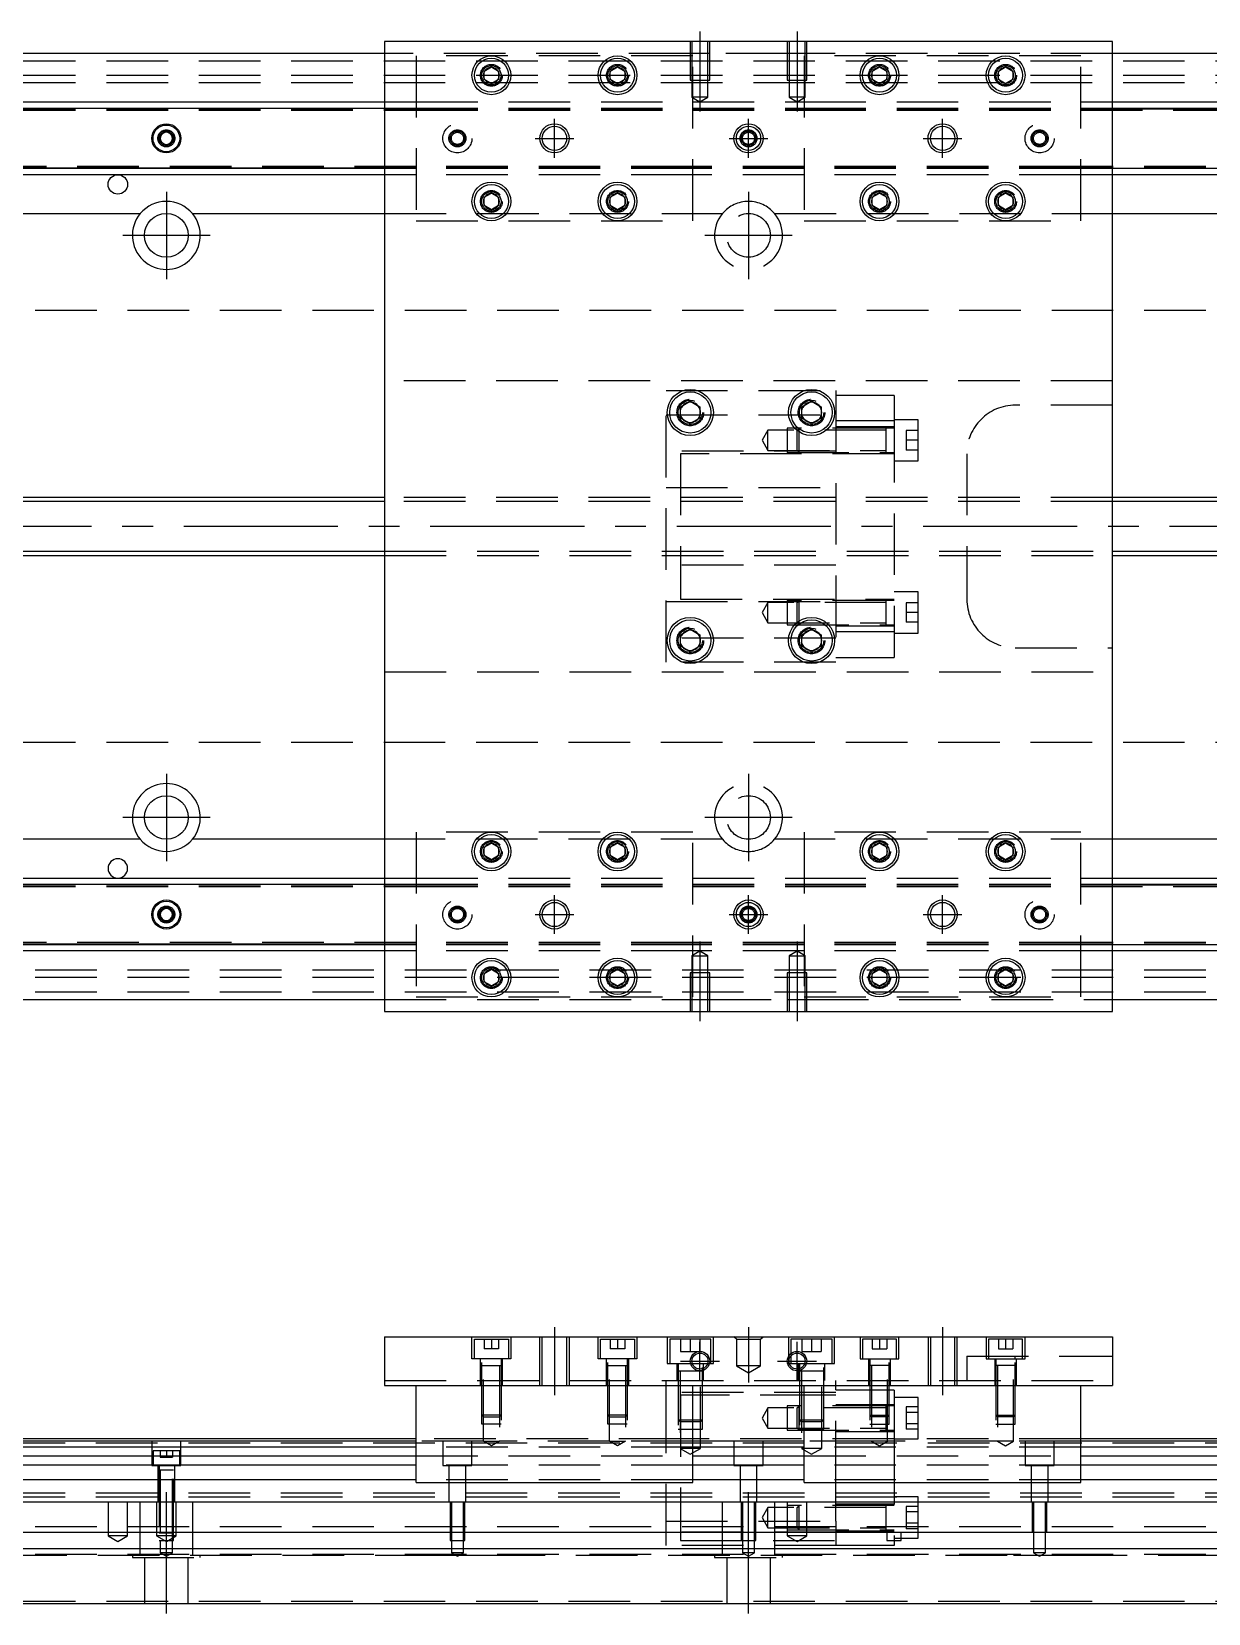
# Model space of a CAD drawing. Extents: x -10 to 960, y -250 to 102.
# Drawn here: x 232.2 to 474.8, y -224.1 to 102 of the extents above; entities that cross this region are included whole.
import ezdxf

# ---------------------------------------------------------------- set-up
doc = ezdxf.new("R2010")
doc.units = 0
doc.linetypes.add('CENTER', pattern=[50.8, 31.75, -6.35, 6.35, -6.35])
doc.linetypes.add('DASHED', pattern=[19.05, 12.7, -6.35])
doc.layers.get('0').update_dxf_attribs({"linetype": 'CONTINUOUS'})
doc.layers.add('CENTER', color=1, linetype='CENTER')

msp = doc.modelspace()

# ---------------------------------------------------------------- linework, layer by layer
at = {"color": 7, "linetype": 'CONTINUOUS'}
for p, q in [((455, 100), (305, 100)), ((305, 100), (305, -100)), ((455, -100), (455, 100)), ((305, 97.5), (0, 97.5)), ((325.5, 93.866026), (327, 94.73205)), ((327, 94.73205), (328.5, 93.866026)), ((351.5, 93.866026), (353, 94.73205)), ((353, 94.73205), (354.5, 93.866026)), ((405.5, 93.866026), (407, 94.73205)), ((407, 94.73205), (408.5, 93.866026)), ((431.5, 93.866026), (433, 94.73205)), ((433, 94.73205), (434.5, 93.866026)), ((760, 97.5), (455, 97.5)), ((325.5, 92.133974), (325.5, 93.866026)), ((327, 91.26795), (325.5, 92.133974)), ((328.5, 92.133974), (327, 91.26795)), ((328.5, 93.866026), (328.5, 92.133974)), ((351.5, 92.133974), (351.5, 93.866026)), ((353, 91.26795), (351.5, 92.133974)), ((354.5, 92.133974), (353, 91.26795)), ((354.5, 93.866026), (354.5, 92.133974)), ((405.5, 92.133974), (405.5, 93.866026)), ((407, 91.26795), (405.5, 92.133974)), ((408.5, 92.133974), (407, 91.26795)), ((408.5, 93.866026), (408.5, 92.133974)), ((431.5, 92.133974), (431.5, 93.866026)), ((433, 91.26795), (431.5, 92.133974)), ((434.5, 92.133974), (433, 91.26795)), ((434.5, 93.866026), (434.5, 92.133974)), ((0, 87.5), (305, 87.5)), ((0, 86.247728), (305, 86.247728)), ((455, 87.5), (760, 87.5)), ((455, 86.247728), (760, 86.247728)), ((258.75, 80.721688), (260, 81.443376)), ((258.75, 79.278312), (258.75, 80.721688)), ((260, 78.556624), (258.75, 79.278312)), ((260, 81.443376), (261.25, 80.721688)), ((261.25, 79.278312), (260, 78.556624)), ((261.25, 80.721688), (261.25, 79.278312)), ((305, 73.752272), (0, 73.752272)), ((305, 72.5), (0, 72.5)), ((760, 73.752272), (455, 73.752272)), ((760, 72.5), (455, 72.5)), ((325.5, 67.866026), (327, 68.73205)), ((327, 68.73205), (328.5, 67.866026)), ((351.5, 67.866026), (353, 68.73205)), ((353, 68.73205), (354.5, 67.866026)), ((405.5, 67.866026), (407, 68.73205)), ((407, 68.73205), (408.5, 67.866026)), ((431.5, 67.866026), (433, 68.73205)), ((433, 68.73205), (434.5, 67.866026)), ((325.5, 66.133974), (325.5, 67.866026)), ((327, 65.26795), (325.5, 66.133974)), ((328.5, 66.133974), (327, 65.26795)), ((328.5, 67.866026), (328.5, 66.133974)), ((351.5, 66.133974), (351.5, 67.866026)), ((353, 65.26795), (351.5, 66.133974)), ((354.5, 66.133974), (353, 65.26795)), ((354.5, 67.866026), (354.5, 66.133974)), ((405.5, 66.133974), (405.5, 67.866026)), ((407, 65.26795), (405.5, 66.133974)), ((408.5, 66.133974), (407, 65.26795)), ((408.5, 67.866026), (408.5, 66.133974)), ((431.5, 66.133974), (431.5, 67.866026)), ((433, 65.26795), (431.5, 66.133974)), ((434.5, 66.133974), (433, 65.26795)), ((434.5, 67.866026), (434.5, 66.133974)), ((145.361903, 64.5), (254.638097, 64.5)), ((265.361903, 64.5), (305, 64.5)), ((455, 64.5), (494.638097, 64.5)), ((366, 24.6547), (368, 25.809402)), ((366, 22.3453), (366, 24.6547)), ((368, 25.809402), (370, 24.6547)), ((370, 24.6547), (370, 22.3453)), ((391, 24.6547), (393, 25.809402)), ((391, 22.3453), (391, 24.6547)), ((393, 25.809402), (395, 24.6547)), ((395, 24.6547), (395, 22.3453)), ((368, 21.190598), (366, 22.3453)), ((370, 22.3453), (368, 21.190598)), ((393, 21.190598), (391, 22.3453)), ((395, 22.3453), (393, 21.190598)), ((305, 6), (60.5, 6)), ((705, 6), (455, 6)), ((60.5, -6), (305, -6)), ((455, -6), (705, -6)), ((366, -22.3453), (368, -21.190598)), ((366, -24.6547), (366, -22.3453)), ((368, -21.190598), (370, -22.3453)), ((370, -22.3453), (370, -24.6547)), ((391, -22.3453), (393, -21.190598)), ((391, -24.6547), (391, -22.3453)), ((393, -21.190598), (395, -22.3453)), ((395, -22.3453), (395, -24.6547)), ((368, -25.809402), (366, -24.6547)), ((370, -24.6547), (368, -25.809402)), ((393, -25.809402), (391, -24.6547)), ((395, -24.6547), (393, -25.809402)), ((254.638097, -64.5), (145.361903, -64.5)), ((305, -64.5), (265.361903, -64.5)), ((494.638097, -64.5), (455, -64.5)), ((325.5, -66.133974), (327, -65.26795)), ((325.5, -67.866026), (325.5, -66.133974)), ((327, -68.73205), (325.5, -67.866026)), ((327, -65.26795), (328.5, -66.133974)), ((328.5, -67.866026), (327, -68.73205)), ((328.5, -66.133974), (328.5, -67.866026)), ((351.5, -66.133974), (353, -65.26795)), ((351.5, -67.866026), (351.5, -66.133974)), ((353, -68.73205), (351.5, -67.866026)), ((353, -65.26795), (354.5, -66.133974)), ((354.5, -67.866026), (353, -68.73205)), ((354.5, -66.133974), (354.5, -67.866026)), ((405.5, -66.133974), (407, -65.26795)), ((405.5, -67.866026), (405.5, -66.133974)), ((407, -68.73205), (405.5, -67.866026)), ((407, -65.26795), (408.5, -66.133974)), ((408.5, -67.866026), (407, -68.73205)), ((408.5, -66.133974), (408.5, -67.866026)), ((431.5, -66.133974), (433, -65.26795)), ((431.5, -67.866026), (431.5, -66.133974)), ((433, -68.73205), (431.5, -67.866026)), ((433, -65.26795), (434.5, -66.133974)), ((434.5, -67.866026), (433, -68.73205)), ((434.5, -66.133974), (434.5, -67.866026)), ((0, -72.5), (305, -72.5)), ((0, -73.752272), (305, -73.752272)), ((455, -72.5), (760, -72.5)), ((455, -73.752272), (760, -73.752272)), ((258.75, -79.278312), (260, -78.556624)), ((258.75, -80.721688), (258.75, -79.278312)), ((260, -81.443376), (258.75, -80.721688)), ((260, -78.556624), (261.25, -79.278312)), ((261.25, -80.721688), (260, -81.443376)), ((261.25, -79.278312), (261.25, -80.721688)), ((305, -86.247728), (0, -86.247728)), ((305, -87.5), (0, -87.5)), ((760, -86.247728), (455, -86.247728)), ((760, -87.5), (455, -87.5)), ((325.5, -92.133974), (327, -91.26795)), ((327, -91.26795), (328.5, -92.133974)), ((351.5, -92.133974), (353, -91.26795)), ((353, -91.26795), (354.5, -92.133974)), ((405.5, -92.133974), (407, -91.26795)), ((407, -91.26795), (408.5, -92.133974)), ((431.5, -92.133974), (433, -91.26795)), ((433, -91.26795), (434.5, -92.133974)), ((325.5, -93.866026), (325.5, -92.133974)), ((327, -94.73205), (325.5, -93.866026)), ((328.5, -93.866026), (327, -94.73205)), ((328.5, -92.133974), (328.5, -93.866026)), ((351.5, -93.866026), (351.5, -92.133974)), ((353, -94.73205), (351.5, -93.866026)), ((354.5, -93.866026), (353, -94.73205)), ((354.5, -92.133974), (354.5, -93.866026)), ((405.5, -93.866026), (405.5, -92.133974)), ((407, -94.73205), (405.5, -93.866026)), ((408.5, -93.866026), (407, -94.73205)), ((408.5, -92.133974), (408.5, -93.866026)), ((431.5, -93.866026), (431.5, -92.133974)), ((433, -94.73205), (431.5, -93.866026)), ((434.5, -93.866026), (433, -94.73205)), ((434.5, -92.133974), (434.5, -93.866026)), ((0, -97.5), (305, -97.5)), ((455, -97.5), (760, -97.5)), ((305, -100), (455, -100)), ((305, -167.06), (455, -167.06)), ((305, -167.06), (305, -177.06)), ((455, -167.06), (455, -177.06)), ((305, -177.06), (455, -177.06)), ((311.5, -197.06), (311.5, -177.06)), ((368.5, -197.06), (368.5, -177.06)), ((391.5, -197.06), (391.5, -177.06)), ((448.5, -197.06), (448.5, -177.06)), ((311.5, -188.56), (0, -188.56)), ((311.5, -188.06), (60.5, -188.06)), ((391.5, -188.56), (368.5, -188.56)), ((705, -188.06), (448.5, -188.06)), ((760, -188.56), (448.5, -188.56)), ((311.5, -189.812272), (0, -189.812272)), ((0, -191.58668), (311.5, -191.58668)), ((391.5, -189.812272), (368.5, -189.812272)), ((368.5, -191.58668), (391.5, -191.58668)), ((760, -189.812272), (448.5, -189.812272)), ((448.5, -191.58668), (760, -191.58668)), ((311.5, -193.483076), (0, -193.483076)), ((391.5, -193.483076), (368.5, -193.483076)), ((760, -193.483076), (448.5, -193.483076)), ((311.5, -196.537372), (0, -196.537372)), ((311.5, -197.06), (368.5, -197.06)), ((391.5, -196.537372), (368.5, -196.537372)), ((391.5, -197.06), (448.5, -197.06)), ((760, -196.537372), (448.5, -196.537372)), ((0, -201.06), (760, -201.06)), ((760, -207.36), (0, -207.36)), ((760, -210.76), (0, -210.76)), ((0, -222.06), (760, -222.06))]:
    msp.add_line(p, q, dxfattribs=at)
at = {"color": 3, "linetype": 'DASHED'}
for p, q in [((368.000006, 100), (368.000006, 92)), ((368.35, 100), (368.35, 92)), ((371.65, 92), (371.65, 100)), ((371.999994, 92), (371.999994, 100)), ((388.000006, 100), (388.000006, 92)), ((388.35, 100), (388.35, 92)), ((391.65, 92), (391.65, 100)), ((391.999994, 92), (391.999994, 100)), ((0, 96), (760, 96)), ((368.000006, 97.5), (305, 97.5)), ((368.5, 97), (311.5, 97)), ((311.5, 97), (311.5, 63)), ((371.999994, 97.5), (368.000006, 97.5)), ((368.5, 63), (368.5, 97)), ((388.000006, 97.5), (371.999994, 97.5)), ((391.999994, 97.5), (388.000006, 97.5)), ((448.5, 97), (391.5, 97)), ((391.5, 97), (391.5, 63)), ((455, 97.5), (391.999994, 97.5)), ((448.5, 63), (448.5, 97)), ((0, 93), (760, 93)), ((0, 91.5), (760, 91.5)), ((328.973226, 93.326156), (329, 93)), ((351, 93), (351.023172, 93.30356)), ((368.000006, 92), (371.999994, 92)), ((368.35, 92), (368.35, 88.5)), ((371.65, 88.5), (371.65, 92)), ((388.000006, 92), (391.999994, 92)), ((388.35, 92), (388.35, 88.5)), ((391.65, 88.5), (391.65, 92)), ((408.973226, 93.326156), (409, 93)), ((431, 93), (431.030168, 93.346066)), ((371.65, 88.5), (368.35, 88.5)), ((368.35, 88.5), (370, 87.547372)), ((370, 87.547372), (371.65, 88.5)), ((391.65, 88.5), (388.35, 88.5)), ((388.35, 88.5), (390, 87.547372)), ((390, 87.547372), (391.65, 88.5)), ((0, 86.1147), (305, 86.1147)), ((0, 86.1), (311.5, 86.1)), ((0, 85.8), (311.5, 85.8)), ((305, 87.5), (311.5, 87.5)), ((305, 86.247728), (311.5, 86.247728)), ((305, 86.1147), (311.5, 86.1147)), ((311.5, 87.5), (368.5, 87.5)), ((311.5, 86.247728), (368.5, 86.247728)), ((311.5, 86.1147), (368.5, 86.1147)), ((311.5, 86.1), (368.5, 86.1)), ((311.5, 85.8), (368.5, 85.8)), ((368.5, 87.5), (391.5, 87.5)), ((368.5, 86.247728), (391.5, 86.247728)), ((368.5, 86.1147), (391.5, 86.1147)), ((368.5, 86.1), (391.5, 86.1)), ((368.5, 85.8), (391.5, 85.8)), ((391.5, 87.5), (448.5, 87.5)), ((391.5, 86.247728), (448.5, 86.247728)), ((391.5, 86.1147), (448.5, 86.1147)), ((391.5, 86.1), (448.5, 86.1)), ((391.5, 86.1), (448.5, 86.1)), ((391.5, 85.8), (448.5, 85.8)), ((391.5, 85.8), (448.5, 85.8)), ((448.5, 87.5), (455, 87.5)), ((448.5, 86.247728), (455, 86.247728)), ((448.5, 86.1147), (455, 86.1147)), ((448.5, 86.1), (760, 86.1)), ((448.5, 85.8), (760, 85.8)), ((455, 86.1147), (760, 86.1147)), ((261.477374, 80.25955), (261.5, 80)), ((311.5, 74.2), (0, 74.2)), ((311.5, 73.9), (0, 73.9)), ((305, 73.8853), (0, 73.8853)), ((311.5, 73.8853), (305, 73.8853)), ((311.5, 73.752272), (305, 73.752272)), ((311.5, 72.5), (305, 72.5)), ((368.5, 74.2), (311.5, 74.2)), ((368.5, 73.9), (311.5, 73.9)), ((368.5, 73.8853), (311.5, 73.8853)), ((368.5, 73.752272), (311.5, 73.752272)), ((368.5, 72.5), (311.5, 72.5)), ((391.5, 74.2), (368.5, 74.2)), ((391.5, 73.9), (368.5, 73.9)), ((391.5, 73.8853), (368.5, 73.8853)), ((391.5, 73.752272), (368.5, 73.752272)), ((391.5, 72.5), (368.5, 72.5)), ((448.5, 74.2), (391.5, 74.2)), ((448.5, 74.2), (391.5, 74.2)), ((448.5, 73.9), (391.5, 73.9)), ((448.5, 73.9), (391.5, 73.9)), ((448.5, 73.8853), (391.5, 73.8853)), ((448.5, 73.752272), (391.5, 73.752272)), ((448.5, 72.5), (391.5, 72.5)), ((760, 74.2), (448.5, 74.2)), ((760, 73.9), (448.5, 73.9)), ((455, 73.8853), (448.5, 73.8853)), ((455, 73.752272), (448.5, 73.752272)), ((455, 72.5), (448.5, 72.5)), ((760, 73.8853), (455, 73.8853)), ((325, 67), (325.030168, 67.346066)), ((351, 67), (351.023172, 67.30356)), ((408.973226, 67.326156), (409, 67)), ((431, 67), (431.030168, 67.346066)), ((305, 64.5), (374.638098, 64.5)), ((311.5, 63), (368.5, 63)), ((385.361903, 64.5), (455, 64.5)), ((391.5, 63), (448.5, 63)), ((760, 44.5), (0, 44.5)), ((455, 30), (305, 30)), ((363, -28), (363, 28)), ((363, 28), (398, 28)), ((398, 28), (398, -28)), ((410, 27), (398, 27)), ((410, 27), (410, 21.748564)), ((363, 23), (398, 23)), ((365.5, 23.5), (365.518502, 23.803588)), ((390.5, 23.5), (390.518502, 23.803588)), ((455, 25), (435, 25)), ((384, 19.85352), (382.787564, 17.75352)), ((384, 15.65352), (384, 19.85352)), ((408.4, 19.85352), (384, 19.85352)), ((388, 20.25352), (388, 15.253526)), ((410, 20.25352), (388, 20.25352)), ((390.4, 20.25352), (390, 19.85352)), ((390, 19.81727), (390, 19.85352)), ((390, 15.65352), (390, 19.81727)), ((390.4, 20.25352), (390.4, 15.25352)), ((410, 21.748564), (398, 21.748564)), ((410, 20.50352), (398, 20.50352)), ((408.4, 15.253509), (408.4, 20.25352)), ((415, 22.00352), (410, 22.00352)), ((410, 21.748564), (410, -21.748564)), ((412.5, 19.75352), (412.5, 17.75352)), ((415, 19.75352), (412.5, 19.75352)), ((415, 13.50352), (415, 22.00352)), ((382.787564, 17.75352), (384, 15.65352)), ((412.5, 17.75352), (412.5, 15.75352)), ((415, 17.75352), (412.5, 17.75352)), ((398, 15.5), (363, 15.5)), ((366, 15), (366, -15)), ((410, 15), (366, 15)), ((384, 15.65352), (408.4, 15.65352)), ((388, 15.253526), (410, 15.253508)), ((390, 15.65352), (390.4, 15.25352)), ((410, 13.50352), (415, 13.50352)), ((415, 15.75352), (412.5, 15.75352)), ((425, 15), (425, -15)), ((363, 8), (398, 8)), ((455, 6), (305, 6)), ((455, 5.125), (305, 5.125)), ((305, -5.125), (455, -5.125)), ((305, -6), (455, -6)), ((398, -8), (363, -8)), ((363, -15.5), (398, -15.5)), ((366, -15), (410, -15)), ((384, -15.65352), (382.787564, -17.75352)), ((384, -19.85352), (384, -15.65352)), ((408.4, -15.65352), (384, -15.65352)), ((410, -15.253508), (388, -15.253526)), ((388, -15.253526), (388, -20.253516)), ((390.4, -15.25352), (390, -15.65352)), ((390, -19.81727), (390, -15.65352)), ((390.4, -15.25352), (390.4, -19.524764)), ((408.4, -20.253516), (408.4, -15.253509)), ((415, -13.50352), (410, -13.50352)), ((412.5, -15.75352), (412.5, -17.75352)), ((415, -15.75352), (412.5, -15.75352)), ((415, -22.00352), (415, -13.50352)), ((382.787564, -17.75352), (384, -19.85352)), ((390.4, -19.524764), (390.4, -20.13808)), ((415, -17.75352), (412.5, -17.75352)), ((412.5, -17.75352), (412.5, -19.75352)), ((384, -19.85352), (408.4, -19.85352)), ((388, -20.253516), (410, -20.253516)), ((390, -19.85352), (390.33547, -20.18899)), ((398, -20.50352), (410, -20.50352)), ((410, -21.748564), (398, -21.748564)), ((410, -21.748564), (398, -21.748564)), ((410, -21.748564), (410, -27)), ((410, -22.00352), (415, -22.00352)), ((415, -19.75352), (412.5, -19.75352)), ((398, -23), (363, -23)), ((365.5, -23.5), (365.518502, -23.196412)), ((390.5, -23.5), (390.518502, -23.196412)), ((435, -25), (455, -25)), ((398, -28), (363, -28)), ((398, -27), (410, -27)), ((305, -30), (455, -30)), ((0, -44.5), (760, -44.5)), ((374.638098, -64.5), (305, -64.5)), ((368.5, -63), (311.5, -63)), ((311.5, -63), (311.5, -97)), ((368.5, -97), (368.5, -63)), ((455, -64.5), (385.361903, -64.5)), ((448.5, -63), (391.5, -63)), ((391.5, -63), (391.5, -97)), ((448.5, -97), (448.5, -63)), ((328.973226, -66.673844), (329, -67)), ((351, -67), (351.023172, -66.69644)), ((408.973226, -66.673844), (409, -67)), ((434.973226, -66.673844), (435, -67)), ((0, -73.8853), (305, -73.8853)), ((0, -73.9), (311.5, -73.9)), ((0, -74.2), (311.5, -74.2)), ((305, -72.5), (311.5, -72.5)), ((305, -73.752272), (311.5, -73.752272)), ((305, -73.8853), (311.5, -73.8853)), ((311.5, -72.5), (368.5, -72.5)), ((311.5, -73.752272), (368.5, -73.752272)), ((311.5, -73.8853), (368.5, -73.8853)), ((311.5, -73.9), (368.5, -73.9)), ((311.5, -74.2), (368.5, -74.2)), ((368.5, -72.5), (391.5, -72.5)), ((368.5, -73.752272), (391.5, -73.752272)), ((368.5, -73.8853), (391.5, -73.8853)), ((368.5, -73.9), (391.5, -73.9)), ((368.5, -74.2), (391.5, -74.2)), ((391.5, -72.5), (448.5, -72.5)), ((391.5, -73.752272), (448.5, -73.752272)), ((391.5, -73.8853), (448.5, -73.8853)), ((391.5, -73.9), (448.5, -73.9)), ((391.5, -73.9), (448.5, -73.9)), ((391.5, -74.2), (448.5, -74.2)), ((391.5, -74.2), (448.5, -74.2)), ((448.5, -72.5), (455, -72.5)), ((448.5, -73.752272), (455, -73.752272)), ((448.5, -73.8853), (455, -73.8853)), ((448.5, -73.9), (760, -73.9)), ((448.5, -74.2), (760, -74.2)), ((455, -73.8853), (760, -73.8853)), ((261.477374, -79.74045), (261.5, -80)), ((311.5, -85.8), (0, -85.8)), ((311.5, -86.1), (0, -86.1)), ((305, -86.1147), (0, -86.1147)), ((311.5, -86.1147), (305, -86.1147)), ((311.5, -86.247728), (305, -86.247728)), ((311.5, -87.5), (305, -87.5)), ((368.5, -85.8), (311.5, -85.8)), ((368.5, -86.1), (311.5, -86.1)), ((368.5, -86.1147), (311.5, -86.1147)), ((368.5, -86.247728), (311.5, -86.247728)), ((368.5, -87.5), (311.5, -87.5)), ((370, -87.547372), (368.35, -88.5)), ((391.5, -85.8), (368.5, -85.8)), ((391.5, -86.1), (368.5, -86.1)), ((391.5, -86.1147), (368.5, -86.1147)), ((391.5, -86.247728), (368.5, -86.247728)), ((391.5, -87.5), (368.5, -87.5)), ((371.65, -88.5), (370, -87.547372)), ((390, -87.547372), (388.35, -88.5)), ((391.65, -88.5), (390, -87.547372)), ((448.5, -85.8), (391.5, -85.8)), ((448.5, -85.8), (391.5, -85.8)), ((448.5, -86.1), (391.5, -86.1)), ((448.5, -86.1), (391.5, -86.1)), ((448.5, -86.1147), (391.5, -86.1147)), ((448.5, -86.247728), (391.5, -86.247728)), ((448.5, -87.5), (391.5, -87.5)), ((760, -85.8), (448.5, -85.8)), ((760, -86.1), (448.5, -86.1)), ((455, -86.1147), (448.5, -86.1147)), ((455, -86.247728), (448.5, -86.247728)), ((455, -87.5), (448.5, -87.5)), ((760, -86.1147), (455, -86.1147)), ((368.35, -88.5), (370, -88.5)), ((368.35, -88.5), (368.35, -92)), ((370, -88.5), (371.65, -88.5)), ((371.65, -92), (371.65, -88.5)), ((388.35, -88.5), (390, -88.5)), ((388.35, -88.5), (388.35, -92)), ((390, -88.5), (391.65, -88.5)), ((391.65, -92), (391.65, -88.5)), ((760, -91.5), (0, -91.5)), ((760, -93), (0, -93)), ((328.973226, -92.673844), (329, -93)), ((354.973226, -92.673844), (355, -93)), ((371.999994, -92), (368.000006, -92)), ((368.000006, -92), (368.000006, -100)), ((368.35, -92), (368.35, -100)), ((371.65, -100), (371.65, -92)), ((371.999994, -100), (371.999994, -92)), ((391.999994, -92), (388.000006, -92)), ((388.000006, -92), (388.000006, -100)), ((388.35, -92), (388.35, -100)), ((391.65, -100), (391.65, -92)), ((391.999994, -100), (391.999994, -92)), ((408.973226, -92.673844), (409, -93)), ((431, -93), (431.030168, -92.653934)), ((760, -96), (0, -96)), ((305, -97.5), (368.000006, -97.5)), ((311.5, -97), (368.5, -97)), ((368.000006, -97.5), (371.999994, -97.5)), ((371.999994, -97.5), (388.000006, -97.5)), ((388.000006, -97.5), (391.999994, -97.5)), ((391.5, -97), (448.5, -97)), ((391.999994, -97.5), (455, -97.5)), ((323, -171.56), (323, -167.06)), ((323.5, -167.56), (330.5, -167.56)), ((323.5, -171.56), (323.5, -167.56)), ((325.5, -167.56), (325.5, -169.56)), ((327, -167.56), (327, -169.56)), ((328.5, -167.56), (328.5, -169.56)), ((330.5, -167.56), (330.5, -171.56)), ((331, -167.06), (331, -171.56)), ((337.000006, -177.06), (337.000006, -167.06)), ((337.5, -177.06), (337.5, -167.06)), ((342.5, -167.06), (342.5, -177.06)), ((342.999994, -167.06), (342.999994, -177.06)), ((349, -171.56), (349, -167.06)), ((349.5, -167.56), (356.5, -167.56)), ((349.5, -171.56), (349.5, -167.56)), ((351.5, -167.56), (351.5, -169.56)), ((353, -167.56), (353, -169.56)), ((354.5, -167.56), (354.5, -169.56)), ((356.5, -167.56), (356.5, -171.56)), ((357, -167.06), (357, -171.56)), ((363.25, -167.06), (363.25, -172.56)), ((372.25, -167.56), (363.75, -167.56)), ((363.75, -167.56), (363.75, -172.56)), ((366, -167.56), (366, -170.06)), ((368, -167.56), (368, -170.06)), ((370, -167.56), (370, -170.06)), ((372.25, -172.56), (372.25, -167.56)), ((372.75, -172.56), (372.75, -167.06)), ((377.5, -167.56), (377, -167.06)), ((377.5, -167.56), (377.5, -173.06)), ((377.5, -167.56), (382.5, -167.56)), ((382.5, -167.56), (383, -167.06)), ((382.5, -173.06), (382.5, -167.56)), ((388.25, -167.06), (388.25, -172.56)), ((397.25, -167.56), (388.75, -167.56)), ((388.75, -167.56), (388.75, -170.49875)), ((391, -167.56), (391, -170.06)), ((393, -167.56), (393, -170.06)), ((395, -167.56), (395, -170.06)), ((397.25, -172.56), (397.25, -167.56)), ((397.75, -172.56), (397.75, -167.06)), ((403, -167.06), (403, -171.56)), ((410.5, -167.56), (403.5, -167.56)), ((403.5, -167.56), (403.5, -171.56)), ((405.5, -167.56), (405.5, -169.56)), ((407, -167.56), (407, -169.56)), ((408.5, -167.56), (408.5, -169.56)), ((410.5, -171.56), (410.5, -167.56)), ((411, -171.56), (411, -167.06)), ((417.000006, -167.06), (417.000006, -177.06)), ((417.5, -167.06), (417.5, -177.06)), ((422.5, -177.06), (422.5, -167.06)), ((422.999994, -177.06), (422.999994, -167.06)), ((429, -167.06), (429, -171.56)), ((436.5, -167.56), (429.5, -167.56)), ((429.5, -167.56), (429.5, -171.56)), ((431.5, -167.56), (431.5, -169.56)), ((433, -167.56), (433, -169.56)), ((434.5, -167.56), (434.5, -169.56)), ((436.5, -171.56), (436.5, -167.56)), ((437, -171.56), (437, -167.06)), ((331, -171.56), (323, -171.56)), ((324.75, -177.06), (324.75, -171.56)), ((325.000006, -185.06), (324.999977, -171.56)), ((327, -169.56), (325.5, -169.56)), ((328.5, -169.56), (327, -169.56)), ((329.000023, -171.56), (328.999994, -185.06)), ((329.25, -171.56), (329.25, -177.06)), ((357, -171.56), (349, -171.56)), ((350.75, -177.06), (350.75, -171.56)), ((351.000006, -185.06), (350.999977, -171.56)), ((353, -169.56), (351.5, -169.56)), ((354.5, -169.56), (353, -169.56)), ((355.000023, -171.56), (354.999994, -185.06)), ((355.25, -171.56), (355.25, -177.06)), ((363.25, -172.56), (372.75, -172.56)), ((365.25, -172.56), (365.25, -176.06)), ((365.500006, -172.56), (365.500006, -186.06)), ((366, -170.06), (368, -170.06)), ((368, -170.06), (370, -170.06)), ((370.499994, -186.06), (370.499994, -172.56)), ((370.75, -176.06), (370.75, -172.56)), ((388.25, -172.56), (397.75, -172.56)), ((388.75, -170.49875), (388.75, -170.982968)), ((388.75, -170.982968), (388.75, -172.56)), ((390.25, -172.56), (390.25, -176.06)), ((390.500006, -172.56), (390.500006, -186.06)), ((391, -170.06), (393, -170.06)), ((393, -170.06), (395, -170.06)), ((395.499994, -186.06), (395.499994, -172.56)), ((395.75, -176.06), (395.75, -172.56)), ((403, -171.56), (411, -171.56)), ((404.75, -171.56), (404.75, -177.06)), ((404.999977, -171.56), (405.000006, -185.06)), ((405.5, -169.56), (407, -169.56)), ((407, -169.56), (408.5, -169.56)), ((408.999994, -185.06), (409.000023, -171.56)), ((409.25, -177.06), (409.25, -171.56)), ((425, -171.06), (425, -176.06)), ((425, -171.06), (455, -171.06)), ((429, -171.56), (437, -171.56)), ((430.75, -171.56), (430.75, -177.06)), ((430.999977, -171.56), (431.000006, -185.06)), ((431.5, -169.56), (433, -169.56)), ((433, -169.56), (434.5, -169.56)), ((434.999994, -185.06), (435.000023, -171.56)), ((435, -171.56), (435, -171.06)), ((435.25, -177.06), (435.25, -171.56)), ((305, -176.06), (455, -176.06)), ((325, -172.955), (329, -172.96)), ((325, -172.96), (325, -172.955)), ((325, -172.965), (325, -172.96)), ((325.35, -188.56), (325.35, -172.96)), ((328.65, -172.96), (328.65, -188.56)), ((329, -172.955), (329, -172.96)), ((329, -172.96), (329, -172.965)), ((351, -172.96), (355, -172.96)), ((351.35, -188.56), (351.35, -172.96)), ((354.65, -172.96), (354.65, -188.56)), ((363, -177.06), (363, -176.06)), ((370.500006, -174.16), (365.499994, -174.16)), ((365.9, -174.16), (365.9, -190.06)), ((370.1, -190.06), (370.1, -174.16)), ((382.5, -173.06), (377.5, -173.06)), ((377.5, -173.06), (380, -174.503376)), ((380, -174.503376), (382.5, -173.06)), ((395.500006, -174.16), (390.499994, -174.16)), ((390.9, -174.16), (390.9, -190.06)), ((395.1, -190.06), (395.1, -174.16)), ((398, -177.06), (398, -176.06)), ((409, -172.96), (405, -172.96)), ((405.35, -172.96), (405.35, -188.56)), ((408.65, -188.56), (408.65, -172.96)), ((435, -172.955), (431, -172.96)), ((431, -172.955), (431, -172.96)), ((431, -172.96), (431, -172.965)), ((431.35, -172.96), (431.35, -188.56)), ((434.65, -188.56), (434.65, -172.96)), ((435, -172.96), (435, -172.955)), ((435, -172.965), (435, -172.96)), ((363, -188.935), (363, -177.06)), ((398, -178.56), (363, -178.56)), ((366, -179.06), (366, -209.06)), ((395.1, -179.06), (366, -179.06)), ((395.5, -179.06), (395.1, -179.06)), ((398, -179.06), (395.5, -179.06)), ((398, -197.06), (398, -177.06)), ((405, -178.06), (398, -178.06)), ((405.35, -178.06), (405, -178.06)), ((408.65, -178.06), (405.35, -178.06)), ((409, -178.06), (408.65, -178.06)), ((410, -178.06), (409, -178.06)), ((410, -178.06), (410, -188.935)), ((384, -181.71), (382.787564, -183.81)), ((384, -185.91), (384, -181.71)), ((408.395, -181.71), (384, -181.71)), ((388, -181.310006), (388, -186.309994)), ((410, -181.310006), (388, -181.310006)), ((390.4, -181.31), (390, -181.71)), ((390, -185.91), (390, -181.71)), ((390.4, -181.31), (390.4, -186.31)), ((410, -181.06), (398, -181.06)), ((405.35, -181.31), (405, -181.31)), ((408.395, -186.31), (408.395, -181.31)), ((408.65, -181.31), (408.395, -181.31)), ((409, -181.31), (408.65, -181.31)), ((415, -179.56), (410, -179.56)), ((412.5, -181.500598), (412.5, -182.6553)), ((415, -181.500598), (412.5, -181.500598)), ((415, -188.06), (415, -179.56)), ((329, -183.21), (325, -183.21)), ((325.35, -183.56), (325, -183.21)), ((328.999994, -185.06), (325.000006, -185.06)), ((325.35, -183.56), (328.65, -183.56)), ((329, -183.21), (328.65, -183.56)), ((355, -183.21), (351, -183.21)), ((351.35, -183.56), (351, -183.21)), ((354.999994, -185.06), (351.000006, -185.06)), ((351.35, -183.56), (354.65, -183.56)), ((351.6, -183.659954), (351.6, -183.559986)), ((355, -183.21), (354.65, -183.56)), ((365.5, -184.16), (370.5, -184.16)), ((365.5, -184.16), (365.9, -184.56)), ((370.1, -184.56), (365.9, -184.56)), ((370.1, -184.56), (370.5, -184.16)), ((382.787564, -183.81), (384, -185.91)), ((390.5, -184.16), (395.5, -184.16)), ((390.5, -184.16), (390.9, -184.56)), ((395.1, -184.56), (390.9, -184.56)), ((395.1, -184.56), (395.5, -184.16)), ((405, -183.21), (409, -183.21)), ((405, -183.21), (405.35, -183.56)), ((405.000006, -185.06), (408.999994, -185.06)), ((408.65, -183.56), (405.35, -183.56)), ((408.4, -183.659954), (408.4, -183.559986)), ((408.65, -183.56), (409, -183.21)), ((412.5, -182.6553), (412.5, -184.9647)), ((415, -182.6553), (412.5, -182.6553)), ((415, -184.9647), (412.5, -184.9647)), ((412.5, -184.9647), (412.5, -186.119402)), ((431, -183.21), (435, -183.21)), ((431, -183.21), (431.35, -183.56)), ((431.000006, -185.06), (434.999994, -185.06)), ((434.65, -183.56), (431.35, -183.56)), ((434.65, -183.56), (435, -183.21)), ((55, -188.935), (705, -188.935)), ((257, -188.56), (257, -193.56)), ((263, -193.56), (263, -188.56)), ((366, -188.06), (311.5, -188.06)), ((325.35, -188.56), (311.5, -188.56)), ((317, -188.56), (317, -193.56)), ((323, -193.56), (323, -188.56)), ((325.35, -188.56), (328.65, -188.56)), ((327, -189.512628), (325.35, -188.56)), ((328.65, -188.56), (327, -189.512628)), ((351.35, -188.56), (328.65, -188.56)), ((351.35, -188.56), (354.65, -188.56)), ((353, -189.512628), (351.35, -188.56)), ((354.65, -188.56), (353, -189.512628)), ((368.5, -188.56), (354.65, -188.56)), ((363, -210.06), (363, -188.935)), ((365.500006, -186.06), (370.499994, -186.06)), ((410, -188.06), (366, -188.06)), ((377, -188.56), (377, -193.56)), ((383, -193.56), (383, -188.56)), ((384, -185.91), (408.395, -185.91)), ((388, -186.309994), (410, -186.309994)), ((390, -185.91), (390.4, -186.31)), ((390.500006, -186.06), (395.499994, -186.06)), ((405.35, -188.56), (391.5, -188.56)), ((398, -186.56), (410, -186.56)), ((408.65, -188.56), (405.35, -188.56)), ((405.35, -188.56), (407, -189.512628)), ((407, -189.512628), (408.65, -188.56)), ((431.35, -188.56), (408.65, -188.56)), ((410, -188.06), (415, -188.06)), ((410, -188.935), (410, -210.06)), ((415, -186.119402), (412.5, -186.119402)), ((448.5, -188.06), (415, -188.06)), ((434.65, -188.56), (431.35, -188.56)), ((431.35, -188.56), (433, -189.512628)), ((433, -189.512628), (434.65, -188.56)), ((448.5, -188.56), (434.65, -188.56)), ((437, -188.56), (437, -193.56)), ((443, -193.56), (443, -188.56)), ((262.75, -190.56), (257.25, -190.56)), ((257.25, -190.56), (257.25, -193.56)), ((258.75, -190.56), (258.75, -191.86)), ((258.75, -191.86), (260, -191.86)), ((260, -190.56), (260, -191.86)), ((260, -191.86), (261.25, -191.86)), ((261.25, -190.56), (261.25, -191.86)), ((262.75, -193.56), (262.75, -190.56)), ((368.5, -189.812272), (311.5, -189.812272)), ((311.5, -191.58668), (368.5, -191.58668)), ((370.1, -190.06), (365.9, -190.06)), ((365.9, -190.06), (368, -191.272436)), ((368, -191.272436), (370.1, -190.06)), ((395.1, -190.06), (390.9, -190.06)), ((390.9, -190.06), (393, -191.272436)), ((448.5, -189.812272), (391.5, -189.812272)), ((391.5, -191.58668), (448.5, -191.58668)), ((393, -191.272436), (395.1, -190.06)), ((257, -193.56), (263, -193.56)), ((258.25, -193.56), (258.25, -201.06)), ((261.5, -194.56), (258.5, -194.56)), ((258.500006, -193.56), (258.500006, -209.06)), ((258.75, -194.56), (258.75, -209.06)), ((261.37533, -194.56), (259.998804, -194.56)), ((261.25, -209.06), (261.25, -194.56)), ((261.499994, -209.06), (261.499994, -193.56)), ((261.75, -201.06), (261.75, -193.56)), ((368.5, -193.483076), (311.5, -193.483076)), ((317, -193.56), (323, -193.56)), ((318.25, -193.56), (318.25, -201.06)), ((321.75, -201.06), (321.75, -193.56)), ((377, -193.56), (383, -193.56)), ((378.25, -193.56), (378.25, -201.06)), ((381.75, -201.06), (381.75, -193.56)), ((448.5, -193.483076), (391.5, -193.483076)), ((437, -193.56), (443, -193.56)), ((438.25, -193.56), (438.25, -201.06)), ((441.75, -201.06), (441.75, -193.56)), ((368.5, -196.537372), (311.5, -196.537372)), ((448.5, -196.537372), (391.5, -196.537372)), ((398, -201.06), (398, -197.06)), ((55, -199.185), (705, -199.185)), ((55, -200.06), (705, -200.06)), ((248, -201.06), (248, -208.06)), ((252, -208.06), (252, -201.06)), ((254.638098, -212.06), (254.638098, -201.06)), ((258, -201.06), (258, -208.06)), ((262, -208.06), (262, -201.06)), ((265.361902, -201.06), (265.361902, -212.06)), ((318.500006, -201.06), (318.500006, -207.36)), ((318.75, -201.06), (318.75, -211.56)), ((321.25, -211.56), (321.25, -201.06)), ((321.499994, -207.36), (321.499994, -201.06)), ((374.638098, -212.06), (374.638098, -201.06)), ((378.500006, -201.06), (378.500006, -207.36)), ((378.75, -201.06), (378.75, -211.56)), ((381.25, -211.56), (381.25, -201.06)), ((381.499994, -207.36), (381.499994, -201.06)), ((385.361902, -201.06), (385.361902, -212.06)), ((388, -201.06), (388, -208.06)), ((388, -201.810006), (388, -206.809994)), ((410, -201.810006), (388, -201.810006)), ((390.4, -201.81), (390, -202.21)), ((390.4, -201.81), (390.4, -206.81)), ((392, -208.06), (392, -201.06)), ((398, -205.06), (398, -201.06)), ((410, -201.56), (398, -201.56)), ((408.4, -206.810006), (408.395, -201.81)), ((408.500006, -201.81), (408.395, -201.81)), ((415, -200.06), (410, -200.06)), ((412.5, -202.000598), (412.5, -203.1553)), ((415, -202.000598), (412.5, -202.000598)), ((415, -201.06), (415, -200.06)), ((415, -207.36), (415, -201.06)), ((438.500006, -201.06), (438.500006, -207.36)), ((438.75, -201.06), (438.75, -211.56)), ((441.25, -211.56), (441.25, -201.06)), ((441.499994, -207.36), (441.499994, -201.06)), ((363, -205.06), (398, -205.06)), ((384, -202.21), (382.787564, -204.31)), ((382.787564, -204.31), (384, -206.41)), ((384, -206.41), (384, -202.21)), ((408.3954, -202.21), (384, -202.21)), ((390, -206.41), (390, -202.21)), ((398, -205.06), (398, -207.36)), ((412.5, -203.1553), (412.5, -205.4647)), ((415, -203.1553), (412.5, -203.1553)), ((760, -206.21), (0, -206.21)), ((252, -208.06), (248, -208.06)), ((248, -208.06), (250, -209.2147)), ((250, -209.2147), (252, -208.06)), ((262, -208.06), (258, -208.06)), ((258, -208.06), (260, -209.2147)), ((258.5, -207.31), (261.5, -207.31)), ((258.5, -207.31), (258.55, -207.36)), ((258.500006, -207.310006), (258.500006, -207.36)), ((258.55, -207.36), (258.75, -207.56)), ((261.25, -207.56), (258.75, -207.56)), ((260, -209.2147), (262, -208.06)), ((261.25, -207.56), (261.45, -207.36)), ((261.45, -207.36), (261.5, -207.31)), ((261.499994, -207.36), (261.499994, -207.310006)), ((318.500006, -207.36), (318.500006, -209.06)), ((321.499994, -209.06), (321.499994, -207.36)), ((398, -207.335918), (363, -207.335918)), ((378.500006, -207.36), (378.500006, -209.06)), ((381.499994, -209.06), (381.499994, -207.36)), ((384, -206.41), (408.3996, -206.41)), ((388, -206.809994), (410, -206.809994)), ((392, -208.06), (388, -208.06)), ((388, -208.06), (390, -209.2147)), ((390, -206.41), (390.4, -206.81)), ((390, -209.2147), (392, -208.06)), ((398, -207.06), (410, -207.06)), ((398, -207.36), (398, -210.06)), ((408.395, -206.81), (408.4, -206.81)), ((408.4, -206.81), (408.405, -206.81)), ((408.4, -206.81), (408.500006, -206.81)), ((408.500006, -207.36), (408.500006, -209.06)), ((410, -208.56), (411.499994, -208.56)), ((411.499994, -209.06), (411.499994, -207.36)), ((411.499994, -208.56), (415, -208.56)), ((415, -205.4647), (412.5, -205.4647)), ((412.5, -205.4647), (412.5, -206.619402)), ((415, -206.619402), (412.5, -206.619402)), ((415, -208.56), (415, -207.36)), ((760, -211.91), (0, -211.91)), ((258.500006, -209.06), (261.499994, -209.06)), ((258.75, -209.06), (258.75, -211.56)), ((261.25, -211.56), (258.75, -211.56)), ((258.75, -211.56), (260, -212.281688)), ((260, -212.281688), (261.25, -211.56)), ((261.25, -211.56), (261.25, -209.06)), ((318.500006, -209.06), (321.499994, -209.06)), ((321.25, -211.56), (318.75, -211.56)), ((318.75, -211.56), (320, -212.281688)), ((320, -212.281688), (321.25, -211.56)), ((398, -210.06), (363, -210.06)), ((366, -209.06), (398, -209.06)), ((378.500006, -209.06), (381.499994, -209.06)), ((381.25, -211.56), (378.75, -211.56)), ((378.75, -211.56), (380, -212.281688)), ((380, -212.281688), (381.25, -211.56)), ((410, -210.06), (398, -210.06)), ((408.500006, -209.06), (411.499994, -209.06)), ((441.25, -211.56), (438.75, -211.56)), ((438.75, -211.56), (440, -212.281688)), ((440, -212.281688), (441.25, -211.56)), ((55.361902, -212.06), (314.638098, -212.06)), ((253, -212.06), (253, -212.56)), ((253, -212.56), (267, -212.56)), ((255.5, -212.56), (255.5, -222.06)), ((264.5, -222.06), (264.5, -212.56)), ((267, -212.56), (267, -212.06)), ((314.638098, -212.06), (325.361902, -212.06)), ((325.361902, -212.06), (434.638098, -212.06)), ((373, -212.06), (373, -212.56)), ((373, -212.56), (387, -212.56)), ((375.5, -212.56), (375.5, -222.06)), ((384.5, -222.06), (384.5, -212.56)), ((387, -212.56), (387, -212.06)), ((434.638098, -212.06), (445.361902, -212.06)), ((445.361902, -212.06), (704.638098, -212.06)), ((0, -221.56), (760, -221.56))]:
    msp.add_line(p, q, dxfattribs=at)
at = {"color": 3, "linetype": 'CONTINUOUS'}
for p, q in [((305, 5.125), (60.5, 5.125)), ((705, 5.125), (455, 5.125)), ((60.5, -5.125), (305, -5.125)), ((455, -5.125), (705, -5.125))]:
    msp.add_line(p, q, dxfattribs=at)
at = {"color": 7, "linetype": 'CONTINUOUS'}
for centre, radius in [((327, 93), 4), ((327, 93), 3.5), ((353, 93), 4), ((353, 93), 3.5), ((407, 93), 4), ((407, 93), 3.5), ((433, 93), 4), ((433, 93), 3.5), ((260, 80), 3), ((260, 80), 2.75), ((340, 80), 2.5), ((380, 80), 3), ((380, 80), 2.5), ((420, 80), 2.5), ((250, 70.5), 2), ((327, 67), 4), ((327, 67), 3.5), ((353, 67), 4), ((353, 67), 3.5), ((407, 67), 4), ((407, 67), 3.5), ((433, 67), 4), ((433, 67), 3.5), ((260, 60), 4.5), ((368, 23.5), 4.75), ((368, 23.5), 4.25), ((393, 23.5), 4.75), ((393, 23.5), 4.25), ((368, -23.5), 4.75), ((368, -23.5), 4.25), ((393, -23.5), 4.75), ((393, -23.5), 4.25), ((260, -60), 4.5), ((327, -67), 4), ((327, -67), 3.5), ((353, -67), 4), ((353, -67), 3.5), ((407, -67), 4), ((407, -67), 3.5), ((433, -67), 4), ((433, -67), 3.5), ((260, -80), 3), ((260, -80), 2.75), ((340, -80), 2.5), ((380, -80), 3), ((380, -80), 2.5), ((420, -80), 2.5), ((327, -93), 4), ((327, -93), 3.5), ((353, -93), 4), ((353, -93), 3.5), ((407, -93), 4), ((407, -93), 3.5), ((433, -93), 4), ((433, -93), 3.5), ((370, -172.06), 1.65), ((390, -172.06), 1.65)]:
    msp.add_circle(centre, radius, dxfattribs=at)
at = {"color": 3, "linetype": 'DASHED'}
for centre, radius in [((327, 93), 2.25), ((327, 93), 2), ((353, 93), 2.25), ((353, 93), 2), ((407, 93), 2.25), ((407, 93), 2), ((433, 93), 2.25), ((433, 93), 2), ((260, 80), 1.75), ((320, 80), 3), ((320, 80), 1.75), ((380, 80), 1.75), ((440, 80), 3), ((440, 80), 1.75), ((260, 80), 1.5), ((320, 80), 1.5), ((320, 80), 1.25), ((380, 80), 1.5), ((380, 80), 1.25), ((440, 80), 1.5), ((440, 80), 1.25), ((327, 67), 2.25), ((327, 67), 2), ((353, 67), 2.25), ((353, 67), 2), ((407, 67), 2.25), ((407, 67), 2), ((433, 67), 2.25), ((433, 67), 2), ((380, 60), 4.5), ((368, 23.5), 2.75), ((393, 23.5), 2.75), ((368, 23.5), 2.5), ((393, 23.5), 2.5), ((368, -23.5), 2.75), ((368, -23.5), 2.5), ((393, -23.5), 2.75), ((393, -23.5), 2.5), ((380, -60), 4.5), ((327, -67), 2.25), ((327, -67), 2), ((353, -67), 2.25), ((353, -67), 2), ((407, -67), 2.25), ((407, -67), 2), ((433, -67), 2.25), ((433, -67), 2), ((260, -80), 1.75), ((320, -80), 3), ((320, -80), 1.75), ((380, -80), 1.75), ((440, -80), 3), ((440, -80), 1.75), ((260, -80), 1.5), ((320, -80), 1.5), ((320, -80), 1.25), ((380, -80), 1.5), ((380, -80), 1.25), ((440, -80), 1.5), ((440, -80), 1.25), ((327, -93), 2.25), ((327, -93), 2), ((353, -93), 2.25), ((353, -93), 2), ((407, -93), 2.25), ((407, -93), 2), ((433, -93), 2.25), ((433, -93), 2)]:
    msp.add_circle(centre, radius, dxfattribs=at)
at = {"color": 3, "linetype": 'CONTINUOUS'}
for centre, radius in [((340, 80), 3), ((420, 80), 3), ((340, -80), 3), ((420, -80), 3), ((370, -172.06), 2), ((390, -172.06), 2)]:
    msp.add_circle(centre, radius, dxfattribs=at)
at = {"color": 7, "linetype": 'CONTINUOUS'}
for centre, radius, start, end in [((327, 93), 1.65, 95.380023, 144.619977), ((327, 93), 1.65, 84.619977, 95.380023), ((327, 93), 1.65, 35.380023, 84.619977), ((353, 93), 1.65, 95.380023, 144.619977), ((353, 93), 1.65, 84.619977, 95.380023), ((353, 93), 1.65, 35.380023, 84.619977), ((407, 93), 1.65, 95.380023, 144.619977), ((407, 93), 1.65, 84.619977, 95.380023), ((407, 93), 1.65, 35.380023, 84.619977), ((433, 93), 1.65, 95.380023, 144.619977), ((433, 93), 1.65, 84.619977, 95.380023), ((433, 93), 1.65, 35.380023, 84.619977), ((327, 93), 1.65, 155.380023, 180), ((327, 93), 1.65, 180, 204.619977), ((327, 93), 1.65, 144.619977, 155.380023), ((327, 93), 1.65, 204.619977, 215.380023), ((327, 93), 1.65, 215.380023, 264.619977), ((327, 93), 1.65, 264.619977, 275.380023), ((327, 93), 1.65, 275.380023, 324.619977), ((327, 93), 1.65, 24.619977, 35.380023), ((327, 93), 1.65, 324.619977, 335.380023), ((327, 93), 1.65, 335.380023, 24.619977), ((353, 93), 1.65, 155.380023, 180), ((353, 93), 1.65, 180, 204.619977), ((353, 93), 1.65, 144.619977, 155.380023), ((353, 93), 1.65, 204.619977, 215.380023), ((353, 93), 1.65, 215.380023, 264.619977), ((353, 93), 1.65, 264.619977, 275.380023), ((353, 93), 1.65, 275.380023, 324.619977), ((353, 93), 1.65, 24.619977, 35.380023), ((353, 93), 1.65, 324.619977, 335.380023), ((353, 93), 1.65, 335.380023, 24.619977), ((407, 93), 1.65, 155.380023, 180), ((407, 93), 1.65, 180, 204.619977), ((407, 93), 1.65, 144.619977, 155.380023), ((407, 93), 1.65, 204.619977, 215.380023), ((407, 93), 1.65, 215.380023, 264.619977), ((407, 93), 1.65, 264.619977, 275.380023), ((407, 93), 1.65, 275.380023, 324.619977), ((407, 93), 1.65, 24.619977, 35.380023), ((407, 93), 1.65, 324.619977, 335.380023), ((407, 93), 1.65, 335.380023, 24.619977), ((433, 93), 1.65, 155.380023, 180), ((433, 93), 1.65, 180, 204.619977), ((433, 93), 1.65, 144.619977, 155.380023), ((433, 93), 1.65, 204.619977, 215.380023), ((433, 93), 1.65, 215.380023, 264.619977), ((433, 93), 1.65, 264.619977, 275.380023), ((433, 93), 1.65, 275.380023, 324.619977), ((433, 93), 1.65, 24.619977, 35.380023), ((433, 93), 1.65, 324.619977, 335.380023), ((433, 93), 1.65, 335.380023, 24.619977), ((260, 80), 1.25, 120, 180), ((260, 80), 1.25, 180, 240), ((260, 80), 1.25, 60, 120), ((260, 80), 1.25, 240, 300), ((260, 80), 1.25, 0, 60), ((260, 80), 1.25, 300, 0), ((327, 67), 1.65, 95.380023, 144.619977), ((327, 67), 1.65, 84.619977, 95.380023), ((327, 67), 1.65, 35.380023, 84.619977), ((353, 67), 1.65, 95.380023, 144.619977), ((353, 67), 1.65, 84.619977, 95.380023), ((353, 67), 1.65, 35.380023, 84.619977), ((407, 67), 1.65, 95.380023, 144.619977), ((407, 67), 1.65, 84.619977, 95.380023), ((407, 67), 1.65, 35.380023, 84.619977), ((433, 67), 1.65, 95.380023, 144.619977), ((433, 67), 1.65, 84.619977, 95.380023), ((433, 67), 1.65, 35.380023, 84.619977), ((260, 60), 7, 40.005201, 139.994799), ((327, 67), 1.65, 155.380023, 180), ((327, 67), 1.65, 180, 204.619977), ((327, 67), 1.65, 144.619977, 155.380023), ((327, 67), 1.65, 204.619977, 215.380023), ((327, 67), 1.65, 215.380023, 264.619977), ((327, 67), 1.65, 264.619977, 275.380023), ((327, 67), 1.65, 275.380023, 324.619977), ((327, 67), 1.65, 24.619977, 35.380023), ((327, 67), 1.65, 324.619977, 335.380023), ((327, 67), 1.65, 335.380023, 24.619977), ((353, 67), 1.65, 155.380023, 180), ((353, 67), 1.65, 180, 204.619977), ((353, 67), 1.65, 144.619977, 155.380023), ((353, 67), 1.65, 204.619977, 215.380023), ((353, 67), 1.65, 215.380023, 264.619977), ((353, 67), 1.65, 264.619977, 275.380023), ((353, 67), 1.65, 275.380023, 324.619977), ((353, 67), 1.65, 24.619977, 35.380023), ((353, 67), 1.65, 324.619977, 335.380023), ((353, 67), 1.65, 335.380023, 24.619977), ((407, 67), 1.65, 155.380023, 180), ((407, 67), 1.65, 180, 204.619977), ((407, 67), 1.65, 144.619977, 155.380023), ((407, 67), 1.65, 204.619977, 215.380023), ((407, 67), 1.65, 215.380023, 264.619977), ((407, 67), 1.65, 264.619977, 275.380023), ((407, 67), 1.65, 275.380023, 324.619977), ((407, 67), 1.65, 24.619977, 35.380023), ((407, 67), 1.65, 324.619977, 335.380023), ((407, 67), 1.65, 335.380023, 24.619977), ((433, 67), 1.65, 155.380023, 180), ((433, 67), 1.65, 180, 204.619977), ((433, 67), 1.65, 144.619977, 155.380023), ((433, 67), 1.65, 204.619977, 215.380023), ((433, 67), 1.65, 215.380023, 264.619977), ((433, 67), 1.65, 264.619977, 275.380023), ((433, 67), 1.65, 275.380023, 324.619977), ((433, 67), 1.65, 24.619977, 35.380023), ((433, 67), 1.65, 324.619977, 335.380023), ((433, 67), 1.65, 335.380023, 24.619977), ((260, 60), 7, 139.994799, 40.005201), ((368, 23.5), 2.1, 162.24721, 180), ((368, 23.5), 2.1, 180, 197.75279), ((368, 23.5), 2.1, 137.75279, 162.24721), ((368, 23.5), 2.1, 197.75279, 222.24721), ((368, 23.5), 2.1, 102.24721, 137.75279), ((368, 23.5), 2.1, 77.75279, 102.24721), ((368, 23.5), 2.1, 42.24721, 77.75279), ((368, 23.5), 2.1, 17.75279, 42.24721), ((368, 23.5), 2.1, 317.75279, 342.24721), ((368, 23.5), 2.1, 342.24721, 17.75279), ((393, 23.5), 2.1, 162.24721, 180), ((393, 23.5), 2.1, 180, 197.75279), ((393, 23.5), 2.1, 137.75279, 162.24721), ((393, 23.5), 2.1, 197.75279, 222.24721), ((393, 23.5), 2.1, 102.24721, 137.75279), ((393, 23.5), 2.1, 77.75279, 102.24721), ((393, 23.5), 2.1, 42.24721, 77.75279), ((393, 23.5), 2.1, 17.75279, 42.24721), ((393, 23.5), 2.1, 317.75279, 342.24721), ((393, 23.5), 2.1, 342.24721, 17.75279), ((368, 23.5), 2.1, 222.24721, 257.75279), ((368, 23.5), 2.1, 257.75279, 282.24721), ((368, 23.5), 2.1, 282.24721, 317.75279), ((393, 23.5), 2.1, 222.24721, 257.75279), ((393, 23.5), 2.1, 257.75279, 282.24721), ((393, 23.5), 2.1, 282.24721, 317.75279), ((368, -23.5), 2.1, 137.75279, 162.24721), ((368, -23.5), 2.1, 102.24721, 137.75279), ((368, -23.5), 2.1, 77.75279, 102.24721), ((368, -23.5), 2.1, 42.24721, 77.75279), ((368, -23.5), 2.1, 17.75279, 42.24721), ((393, -23.5), 2.1, 137.75279, 162.24721), ((393, -23.5), 2.1, 102.24721, 137.75279), ((393, -23.5), 2.1, 77.75279, 102.24721), ((393, -23.5), 2.1, 42.24721, 77.75279), ((393, -23.5), 2.1, 17.75279, 42.24721), ((368, -23.5), 2.1, 162.24721, 180), ((368, -23.5), 2.1, 180, 197.75279), ((368, -23.5), 2.1, 197.75279, 222.24721), ((368, -23.5), 2.1, 222.24721, 257.75279), ((368, -23.5), 2.1, 257.75279, 282.24721), ((368, -23.5), 2.1, 282.24721, 317.75279), ((368, -23.5), 2.1, 317.75279, 342.24721), ((368, -23.5), 2.1, 342.24721, 17.75279), ((393, -23.5), 2.1, 162.24721, 180), ((393, -23.5), 2.1, 180, 197.75279), ((393, -23.5), 2.1, 197.75279, 222.24721), ((393, -23.5), 2.1, 222.24721, 257.75279), ((393, -23.5), 2.1, 257.75279, 282.24721), ((393, -23.5), 2.1, 282.24721, 317.75279), ((393, -23.5), 2.1, 317.75279, 342.24721), ((393, -23.5), 2.1, 342.24721, 17.75279), ((260, -60), 7, 319.994799, 220.005201), ((260, -60), 7, 220.005201, 319.994799), ((327, -67), 1.65, 155.380023, 180), ((327, -67), 1.65, 180, 204.619977), ((327, -67), 1.65, 144.619977, 155.380023), ((327, -67), 1.65, 204.619977, 215.380023), ((327, -67), 1.65, 95.380023, 144.619977), ((327, -67), 1.65, 215.380023, 264.619977), ((327, -67), 1.65, 84.619977, 95.380023), ((327, -67), 1.65, 35.380023, 84.619977), ((327, -67), 1.65, 275.380023, 324.619977), ((327, -67), 1.65, 24.619977, 35.380023), ((327, -67), 1.65, 324.619977, 335.380023), ((327, -67), 1.65, 335.380023, 24.619977), ((353, -67), 1.65, 155.380023, 180), ((353, -67), 1.65, 180, 204.619977), ((353, -67), 1.65, 144.619977, 155.380023), ((353, -67), 1.65, 204.619977, 215.380023), ((353, -67), 1.65, 95.380023, 144.619977), ((353, -67), 1.65, 215.380023, 264.619977), ((353, -67), 1.65, 84.619977, 95.380023), ((353, -67), 1.65, 35.380023, 84.619977), ((353, -67), 1.65, 275.380023, 324.619977), ((353, -67), 1.65, 24.619977, 35.380023), ((353, -67), 1.65, 324.619977, 335.380023), ((353, -67), 1.65, 335.380023, 24.619977), ((407, -67), 1.65, 155.380023, 180), ((407, -67), 1.65, 180, 204.619977), ((407, -67), 1.65, 144.619977, 155.380023), ((407, -67), 1.65, 204.619977, 215.380023), ((407, -67), 1.65, 95.380023, 144.619977), ((407, -67), 1.65, 215.380023, 264.619977), ((407, -67), 1.65, 84.619977, 95.380023), ((407, -67), 1.65, 35.380023, 84.619977), ((407, -67), 1.65, 275.380023, 324.619977), ((407, -67), 1.65, 24.619977, 35.380023), ((407, -67), 1.65, 324.619977, 335.380023), ((407, -67), 1.65, 335.380023, 24.619977), ((433, -67), 1.65, 155.380023, 180), ((433, -67), 1.65, 180, 204.619977), ((433, -67), 1.65, 144.619977, 155.380023), ((433, -67), 1.65, 204.619977, 215.380023), ((433, -67), 1.65, 95.380023, 144.619977), ((433, -67), 1.65, 215.380023, 264.619977), ((433, -67), 1.65, 35.380023, 84.619977), ((433, -67), 1.65, 275.380023, 324.619977), ((433, -67), 1.65, 24.619977, 35.380023), ((433, -67), 1.65, 324.619977, 335.380023), ((433, -67), 1.65, 335.380023, 24.619977), ((250, -70.5), 2, 90, 270), ((250, -70.5), 2, 270, 90), ((327, -67), 1.65, 264.619977, 275.380023), ((353, -67), 1.65, 264.619977, 275.380023), ((407, -67), 1.65, 264.619977, 275.380023), ((433, -67), 1.65, 264.619977, 275.380023), ((260, -80), 1.25, 120, 180), ((260, -80), 1.25, 180, 240), ((260, -80), 1.25, 60, 120), ((260, -80), 1.25, 240, 300), ((260, -80), 1.25, 0, 60), ((260, -80), 1.25, 300, 0), ((327, -93), 1.65, 155.380023, 180), ((327, -93), 1.65, 180, 204.619977), ((327, -93), 1.65, 144.619977, 155.380023), ((327, -93), 1.65, 204.619977, 215.380023), ((327, -93), 1.65, 95.380023, 144.619977), ((327, -93), 1.65, 215.380023, 264.619977), ((327, -93), 1.65, 84.619977, 95.380023), ((327, -93), 1.65, 35.380023, 84.619977), ((327, -93), 1.65, 275.380023, 324.619977), ((327, -93), 1.65, 24.619977, 35.380023), ((327, -93), 1.65, 324.619977, 335.380023), ((327, -93), 1.65, 335.380023, 24.619977), ((353, -93), 1.65, 155.380023, 180), ((353, -93), 1.65, 180, 204.619977), ((353, -93), 1.65, 144.619977, 155.380023), ((353, -93), 1.65, 204.619977, 215.380023), ((353, -93), 1.65, 95.380023, 144.619977), ((353, -93), 1.65, 215.380023, 264.619977), ((353, -93), 1.65, 84.619977, 95.380023), ((353, -93), 1.65, 35.380023, 84.619977), ((353, -93), 1.65, 275.380023, 324.619977), ((353, -93), 1.65, 24.619977, 35.380023), ((353, -93), 1.65, 324.619977, 335.380023), ((353, -93), 1.65, 335.380023, 24.619977), ((407, -93), 1.65, 155.380023, 180), ((407, -93), 1.65, 180, 204.619977), ((407, -93), 1.65, 144.619977, 155.380023), ((407, -93), 1.65, 204.619977, 215.380023), ((407, -93), 1.65, 95.380023, 144.619977), ((407, -93), 1.65, 215.380023, 264.619977), ((407, -93), 1.65, 84.619977, 95.380023), ((407, -93), 1.65, 35.380023, 84.619977), ((407, -93), 1.65, 275.380023, 324.619977), ((407, -93), 1.65, 24.619977, 35.380023), ((407, -93), 1.65, 324.619977, 335.380023), ((407, -93), 1.65, 335.380023, 24.619977), ((433, -93), 1.65, 155.380023, 180), ((433, -93), 1.65, 180, 204.619977), ((433, -93), 1.65, 144.619977, 155.380023), ((433, -93), 1.65, 204.619977, 215.380023), ((433, -93), 1.65, 95.380023, 144.619977), ((433, -93), 1.65, 215.380023, 264.619977), ((433, -93), 1.65, 84.619977, 95.380023), ((433, -93), 1.65, 35.380023, 84.619977), ((433, -93), 1.65, 275.380023, 324.619977), ((433, -93), 1.65, 24.619977, 35.380023), ((433, -93), 1.65, 324.619977, 335.380023), ((433, -93), 1.65, 335.380023, 24.619977), ((327, -93), 1.65, 264.619977, 275.380023), ((353, -93), 1.65, 264.619977, 275.380023), ((407, -93), 1.65, 264.619977, 275.380023), ((433, -93), 1.65, 264.619977, 275.380023)]:
    msp.add_arc(centre, radius, start, end, dxfattribs=at)
at = {"color": 3, "linetype": 'DASHED'}
for centre, radius, start, end in [((380, 60), 7, 40.005201, 139.994799), ((380, 60), 7, 139.994799, 40.005201), ((435, 15), 10, 90, 180), ((435, -15), 10, 180, 270), ((380, -60), 7, 319.994799, 220.005201), ((380, -60), 7, 220.005201, 319.994799)]:
    msp.add_arc(centre, radius, start, end, dxfattribs=at)
at = {"layer": 'CENTER', "color": 1, "linetype": 'CENTER'}
for p, q in [((370, 102), (370, 85.547372)), ((390, 102), (390, 85.547372)), ((340, 76), (340, 84)), ((380, 76), (380, 84)), ((420, 76), (420, 84)), ((336, 80), (344, 80)), ((376, 80), (384, 80)), ((416, 80), (424, 80)), ((260, 69), (260, 51)), ((380, 69), (380, 51)), ((269, 60), (251, 60)), ((389, 60), (371, 60)), ((803.361871, 0), (-10.32213, 0)), ((260, -51), (260, -69)), ((380, -51), (380, -69)), ((269, -60), (251, -60)), ((389, -60), (371, -60)), ((340, -84), (340, -76)), ((380, -84), (380, -76)), ((420, -84), (420, -76)), ((336, -80), (344, -80)), ((376, -80), (384, -80)), ((416, -80), (424, -80)), ((370, -85.547372), (370, -102)), ((390, -85.547372), (390, -102)), ((340, -165.06), (340, -179.06)), ((380, -165.06), (380, -176.503376)), ((420, -165.06), (420, -179.06)), ((370, -176.06), (370, -168.06)), ((390, -176.06), (390, -168.06)), ((366, -172.06), (374, -172.06)), ((386, -172.06), (394, -172.06)), ((260, -224.06), (260, -199.06)), ((380, -224.06), (380, -199.06))]:
    msp.add_line(p, q, dxfattribs=at)

doc.saveas('drawing.dxf')
